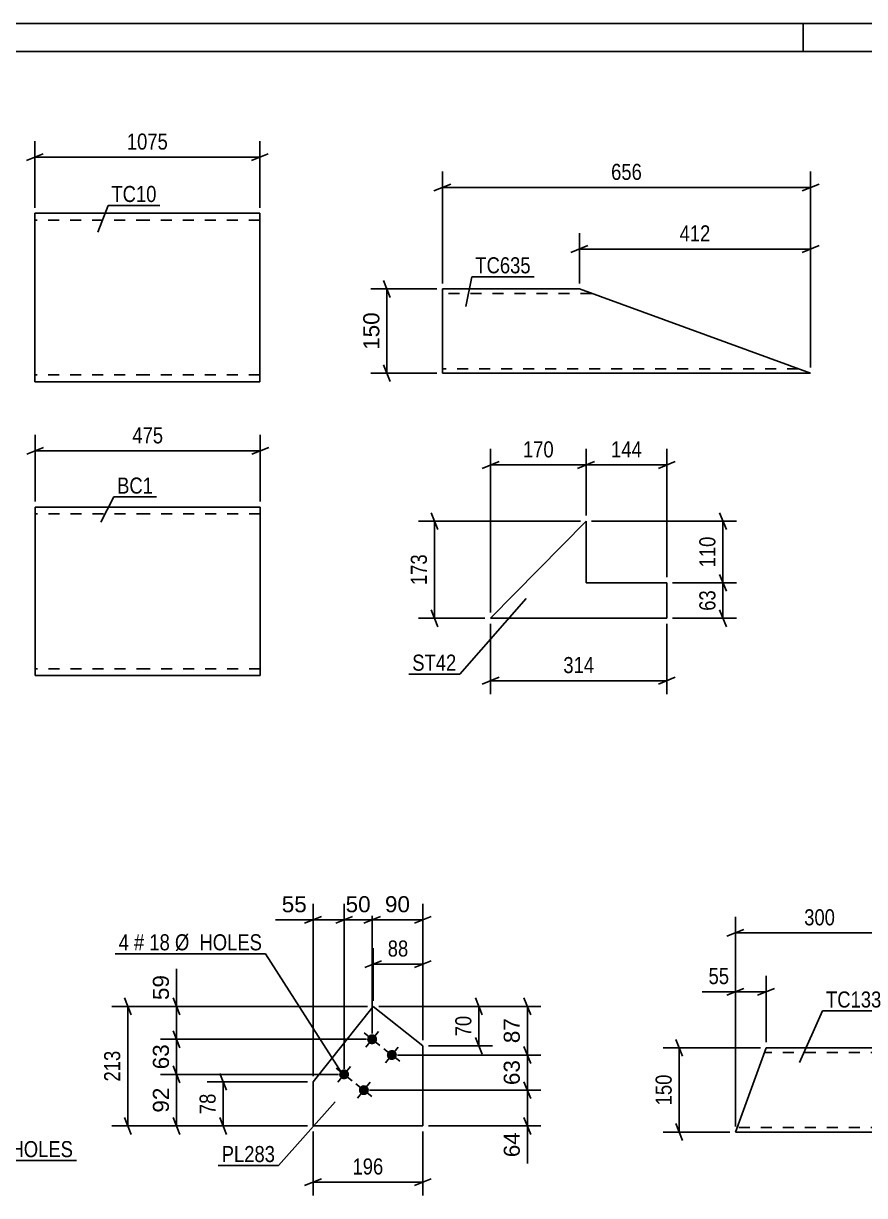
# Model space of a CAD drawing. Header units: millimetres. Extents: x 0 to 594, y 0 to 420.
# Drawn here: x 245.1 to 394.9, y 211.2 to 420 of the extents above; entities that cross this region are included whole.
import ezdxf

# ---------------------------------------------------------------- set-up
doc = ezdxf.new("R2010")
doc.units = ezdxf.units.MM
doc.linetypes.add('DXK_LINE_DOT2', pattern=[3.9198, 1.9599, -1.9599])
doc.styles.add('Arial', font='ARIAL.TTF', dxfattribs={"height": 0.2})
doc.styles.add('Arial Narrow', font='ARIALN.TTF', dxfattribs={"height": 0.2})

# ---------------------------------------------------------------- blocks, each defined once
blk = doc.blocks.new('Unknown-284856564-1134')
at = {"color": 5, "linetype": 'Continuous'}
for p, q in [((594, 420), (0, 420)), ((384, 415), (384, 420)), ((589, 415), (5, 415))]:
    blk.add_line(p, q, dxfattribs=at)
blk = doc.blocks.new('Part-284856564-6991 - 6990')
at = {"color": 2, "linetype": 'Continuous'}
for p, q in [((267.08, 386.18), (247.08, 386.18)), ((247.08, 358.58), (247.08, 386.18)), ((287.18, 386.18), (267.18, 386.18)), ((287.18, 386.18), (287.18, 356.18)), ((247.08, 358.58), (247.08, 356.18)), ((267.08, 356.18), (247.08, 356.18)), ((287.18, 356.18), (267.18, 356.18))]:
    blk.add_line(p, q, dxfattribs=at)
at = {"color": 7, "linetype": 'DXK_LINE_DOT2'}
for p, q in [((267.08, 384.98), (247.08, 384.98)), ((287.18, 384.98), (267.18, 384.98)), ((247.08, 356.37), (247.08, 358.58)), ((247.08, 357.38), (247.08, 357.48)), ((267.08, 357.38), (247.08, 357.38)), ((287.18, 357.38), (267.18, 357.38)), ((287.18, 357.38), (287.18, 357.48))]:
    blk.add_line(p, q, dxfattribs=at)
blk = doc.blocks.new('Part-284856564-6999 - 6998')
at = {"color": 2, "linetype": 'Continuous'}
for p, q in [((267.15, 333.85), (247.15, 333.85)), ((247.15, 306.25), (247.15, 333.85)), ((287.25, 333.85), (267.25, 333.85)), ((287.25, 333.85), (287.25, 303.85)), ((247.15, 306.25), (247.15, 303.85)), ((267.15, 303.85), (247.15, 303.85)), ((287.25, 303.85), (267.25, 303.85))]:
    blk.add_line(p, q, dxfattribs=at)
at = {"color": 7, "linetype": 'DXK_LINE_DOT2'}
for p, q in [((267.15, 332.65), (247.15, 332.65)), ((287.25, 332.65), (267.25, 332.65)), ((247.15, 304.03), (247.15, 306.25)), ((247.15, 305.05), (247.15, 305.14)), ((267.15, 305.05), (247.15, 305.05)), ((287.25, 305.05), (267.25, 305.05)), ((287.25, 305.05), (287.25, 305.14))]:
    blk.add_line(p, q, dxfattribs=at)
blk = doc.blocks.new('Part-284856564-7007 - 7006')
at = {"color": 2, "linetype": 'Continuous'}
for p, q in [((371.9, 222.53), (377.36, 237.53)), ((377.36, 237.53), (401.9, 237.53)), ((401.9, 237.53), (401.9, 237.41)), ((401.9, 237.41), (401.9, 222.53)), ((401.9, 222.53), (371.9, 222.53))]:
    blk.add_line(p, q, dxfattribs=at)
at = {"color": 7, "linetype": 'DXK_LINE_DOT2'}
for p, q in [((401.9, 236.73), (377.07, 236.73)), ((372.19, 223.33), (372.21, 223.39)), ((401.9, 223.33), (372.19, 223.33)), ((401.9, 223.33), (401.9, 223.39))]:
    blk.add_line(p, q, dxfattribs=at)
blk = doc.blocks.new('Part-284856564-7157 - 7156')
at = {"color": 2, "linetype": 'Continuous'}
for p, q in [((319.69, 359.3), (319.69, 372.7)), ((319.69, 372.7), (344.1, 372.7)), ((385.31, 357.7), (344.1, 372.7)), ((319.69, 359.3), (319.69, 357.7)), ((319.69, 357.7), (385.31, 357.7))]:
    blk.add_line(p, q, dxfattribs=at)
at = {"color": 7, "linetype": 'DXK_LINE_DOT2'}
for p, q in [((346.29, 371.9), (319.69, 371.9)), ((319.69, 357.82), (319.69, 359.3)), ((319.69, 358.5), (319.69, 358.56)), ((383.11, 358.5), (319.69, 358.5))]:
    blk.add_line(p, q, dxfattribs=at)
blk = doc.blocks.new('Part-284856564-7194 - 7193')
at = {"color": 2, "linetype": 'Continuous'}
for p, q in [((328.29, 314.05), (345.29, 331.35)), ((345.29, 331.35), (345.29, 320.36)), ((345.29, 320.36), (359.69, 320.36)), ((359.69, 314.05), (359.69, 320.36)), ((359.69, 314.05), (328.29, 314.05))]:
    blk.add_line(p, q, dxfattribs=at)
blk = doc.blocks.new('Part-284856564-7242 - 7241')
at = {"color": 2, "linetype": 'Continuous'}
for p, q in [((296.65, 231.47), (307.37, 244.92)), ((307.37, 244.92), (316.21, 237.89)), ((316.21, 237.89), (316.21, 223.62)), ((296.65, 223.62), (296.65, 231.47)), ((316.21, 223.62), (296.65, 223.62))]:
    blk.add_line(p, q, dxfattribs=at)
blk = doc.blocks.new('Bolt-284856564-7243 - 7241')
at = {"linetype": 'Continuous'}
for points in [[(307.74, 239.76, -1), (306.62, 238.35, -1)], [(311.26, 236.96, -1), (310.13, 235.55, -1)], [(302.75, 233.51, -1), (301.63, 232.1, -1)], [(306.27, 230.7, -1), (305.15, 229.29, -1)]]:
    blk.add_hatch(color=1, dxfattribs=at).paths.add_polyline_path(points)
at = {"color": 1, "linetype": 'Continuous'}
for p, q in [((305.77, 240.18), (308.58, 237.94)), ((306.05, 237.65), (308.3, 240.47)), ((309.29, 237.38), (312.1, 235.13)), ((309.57, 234.85), (311.82, 237.66)), ((300.78, 233.93), (303.6, 231.68)), ((301.07, 231.4), (303.31, 234.21)), ((304.3, 231.12), (307.12, 228.88)), ((304.59, 228.59), (306.83, 231.41))]:
    blk.add_line(p, q, dxfattribs=at)
blk = doc.blocks.new('StraightDimension-284856564-7280 - 6990')
at = {"color": 7, "linetype": 'Continuous'}
for p, q in [((247.08, 387.18), (247.08, 399.03)), ((287.18, 387.18), (287.18, 399.03)), ((248.58, 396.78), (245.58, 395.58)), ((285.68, 395.58), (288.68, 396.78)), ((247.08, 396.18), (287.18, 396.18))]:
    blk.add_line(p, q, dxfattribs=at)
at = {"color": 0}
blk.add_wipeout([(271.39, 396.93), (271.39, 401.13), (262.88, 401.13), (262.88, 396.93)], dxfattribs=at)
at = {"color": 3, "style": 'Arial Narrow'}
blk.add_text('1075', height=2.863, dxfattribs=at).set_placement((263.48, 397.53))
blk = doc.blocks.new('StraightDimension-284856564-7284 - 6998')
at = {"color": 7, "linetype": 'Continuous'}
for p, q in [((247.15, 334.85), (247.15, 346.7)), ((287.25, 334.85), (287.25, 346.7)), ((248.65, 344.45), (245.65, 343.25)), ((247.15, 343.85), (287.25, 343.85)), ((285.75, 343.25), (288.75, 344.45))]:
    blk.add_line(p, q, dxfattribs=at)
at = {"color": 0}
blk.add_wipeout([(270.55, 344.6), (270.55, 348.8), (263.86, 348.8), (263.86, 344.6)], dxfattribs=at)
at = {"color": 3, "style": 'Arial Narrow'}
blk.add_text('475', height=2.863, dxfattribs=at).set_placement((264.46, 345.2))
blk = doc.blocks.new('StraightDimension-284856564-7288 - 7006')
at = {"color": 7, "linetype": 'Continuous'}
for p, q in [((371.9, 223.53), (371.9, 250.38)), ((377.36, 238.53), (377.36, 250.38)), ((370.4, 246.93), (373.4, 248.13)), ((371.9, 247.53), (377.36, 247.53)), ((378.86, 248.13), (375.86, 246.93))]:
    blk.add_line(p, q, dxfattribs=at)
at = {"color": 0}
blk.add_wipeout([(371.37, 248.28), (371.37, 252.48), (366.52, 252.48), (366.52, 248.28)], dxfattribs=at)
at = {"color": 7, "linetype": 'Continuous'}
blk.add_line((371.9, 247.53), (365.99, 247.53), dxfattribs=at)
blk.add_line((371.9, 247.53), (365.99, 247.53), dxfattribs=at)
at = {"color": 3, "style": 'Arial Narrow'}
blk.add_text('55', height=2.863, dxfattribs=at).set_placement((367.12, 248.88))
blk = doc.blocks.new('StraightDimension-284856564-7292 - 7006')
at = {"color": 7, "linetype": 'Continuous'}
for p, q in [((362.5, 236.03), (361.3, 239.03)), ((376.36, 237.53), (359.05, 237.53)), ((361.9, 222.53), (361.9, 237.53)), ((361.3, 224.03), (362.5, 221.03)), ((370.9, 222.53), (359.05, 222.53))]:
    blk.add_line(p, q, dxfattribs=at)
at = {"color": 0}
blk.add_wipeout([(361.15, 233.37), (356.95, 233.37), (356.95, 226.69), (361.15, 226.69)], dxfattribs=at)
at = {"color": 3, "style": 'Arial Narrow'}
blk.add_text('150', height=2.863, rotation=90.0002, dxfattribs=at).set_placement((360.55, 227.29))
blk = doc.blocks.new('StraightDimension-284856564-7298 - 7006')
at = {"color": 7, "linetype": 'Continuous'}
for p, q in [((371.9, 223.53), (371.9, 260.85)), ((401.9, 238.41), (401.9, 260.85)), ((373.4, 258.6), (370.4, 257.4)), ((371.9, 258), (401.9, 258)), ((400.4, 257.4), (403.4, 258.6))]:
    blk.add_line(p, q, dxfattribs=at)
at = {"color": 0}
blk.add_wipeout([(390.24, 258.75), (390.24, 262.95), (383.56, 262.95), (383.56, 258.75)], dxfattribs=at)
at = {"color": 3, "style": 'Arial Narrow'}
blk.add_text('300', height=2.863, dxfattribs=at).set_placement((384.16, 259.35))
blk = doc.blocks.new('StraightDimension-284856564-10177 - 7156')
at = {"color": 7, "linetype": 'Continuous'}
for p, q in [((310.42, 371.2), (309.22, 374.2)), ((318.69, 372.7), (306.97, 372.7)), ((309.82, 357.7), (309.82, 372.7)), ((309.22, 359.2), (310.42, 356.2)), ((318.69, 357.7), (306.97, 357.7))]:
    blk.add_line(p, q, dxfattribs=at)
at = {"color": 0}
blk.add_wipeout([(309.07, 369.13), (304.87, 369.13), (304.87, 361.26), (309.07, 361.26)], dxfattribs=at)
at = {"color": 3, "style": 'Arial'}
blk.add_text('150', height=2.865, rotation=90.0002, dxfattribs=at).set_placement((308.47, 361.86))
blk = doc.blocks.new('StraightDimension-284856564-7606 - 7156')
at = {"color": 7, "linetype": 'Continuous'}
for p, q in [((344.1, 373.7), (344.1, 382.67)), ((385.31, 358.7), (385.31, 382.67)), ((345.6, 380.42), (342.6, 379.22)), ((383.81, 379.22), (386.81, 380.42)), ((344.1, 379.82), (385.31, 379.82))]:
    blk.add_line(p, q, dxfattribs=at)
at = {"color": 0}
blk.add_wipeout([(368.04, 380.57), (368.04, 384.77), (361.36, 384.77), (361.36, 380.57)], dxfattribs=at)
at = {"color": 3, "style": 'Arial Narrow'}
blk.add_text('412', height=2.863, dxfattribs=at).set_placement((361.96, 381.17))
blk = doc.blocks.new('StraightDimension-284856564-7620 - 7156')
at = {"color": 7, "linetype": 'Continuous'}
for p, q in [((319.69, 373.7), (319.69, 393.63)), ((385.31, 358.7), (385.31, 393.63)), ((321.19, 391.38), (318.19, 390.18)), ((319.69, 390.78), (385.31, 390.78)), ((383.81, 390.18), (386.81, 391.38))]:
    blk.add_line(p, q, dxfattribs=at)
at = {"color": 0}
blk.add_wipeout([(355.84, 391.53), (355.84, 395.73), (349.16, 395.73), (349.16, 391.53)], dxfattribs=at)
at = {"color": 3, "style": 'Arial Narrow'}
blk.add_text('656', height=2.863, dxfattribs=at).set_placement((349.76, 392.13))
blk = doc.blocks.new('StraightDimension-284856564-7712 - 7193')
at = {"color": 7, "linetype": 'Continuous'}
for p, q in [((328.29, 313.05), (328.29, 300.53)), ((359.69, 313.05), (359.69, 300.53)), ((329.79, 303.53), (326.79, 302.33)), ((328.29, 302.93), (359.69, 302.93)), ((358.19, 302.33), (361.19, 303.53))]:
    blk.add_line(p, q, dxfattribs=at)
at = {"color": 0}
blk.add_wipeout([(347.33, 303.68), (347.33, 307.88), (340.65, 307.88), (340.65, 303.68)], dxfattribs=at)
at = {"color": 3, "style": 'Arial Narrow'}
blk.add_text('314', height=2.863, dxfattribs=at).set_placement((341.25, 304.28))
blk = doc.blocks.new('StraightDimension-284856564-7696 - 7193')
at = {"color": 7, "linetype": 'Continuous'}
for p, q in [((318.89, 329.85), (317.69, 332.85)), ((344.29, 331.35), (315.44, 331.35)), ((318.29, 314.05), (318.29, 331.35)), ((317.69, 315.55), (318.89, 312.55)), ((327.29, 314.05), (315.44, 314.05))]:
    blk.add_line(p, q, dxfattribs=at)
at = {"color": 0}
blk.add_wipeout([(317.54, 326.05), (313.34, 326.05), (313.34, 319.36), (317.54, 319.36)], dxfattribs=at)
at = {"color": 3, "style": 'Arial Narrow'}
blk.add_text('173', height=2.863, rotation=90.0002, dxfattribs=at).set_placement((316.94, 319.96))
blk = doc.blocks.new('StraightDimension-284856564-7706 - 7193')
at = {"color": 7, "linetype": 'Continuous'}
for p, q in [((345.29, 332.35), (345.29, 344.2)), ((359.69, 321.36), (359.69, 344.2)), ((346.79, 341.95), (343.79, 340.75)), ((345.29, 341.35), (359.69, 341.35)), ((358.19, 340.75), (361.19, 341.95))]:
    blk.add_line(p, q, dxfattribs=at)
at = {"color": 0}
blk.add_wipeout([(355.83, 342.1), (355.83, 346.3), (349.15, 346.3), (349.15, 342.1)], dxfattribs=at)
at = {"color": 3, "style": 'Arial Narrow'}
blk.add_text('144', height=2.863, dxfattribs=at).set_placement((349.75, 342.7))
blk = doc.blocks.new('StraightDimension-284856564-7690 - 7193')
at = {"color": 7, "linetype": 'Continuous'}
for p, q in [((369.09, 332.85), (370.29, 329.85)), ((346.29, 331.35), (372.09, 331.35)), ((369.69, 320.36), (369.69, 331.35)), ((370.29, 318.86), (369.09, 321.86)), ((360.69, 320.36), (372.09, 320.36))]:
    blk.add_line(p, q, dxfattribs=at)
at = {"color": 0}
blk.add_wipeout([(368.94, 329.2), (364.74, 329.2), (364.74, 322.51), (368.94, 322.51)], dxfattribs=at)
at = {"color": 3, "style": 'Arial Narrow'}
blk.add_text('110', height=2.863, rotation=90.0002, dxfattribs=at).set_placement((368.34, 323.11))
blk = doc.blocks.new('StraightDimension-284856564-7707 - 7193')
at = {"color": 7, "linetype": 'Continuous'}
for p, q in [((328.29, 315.05), (328.29, 344.2)), ((345.29, 332.35), (345.29, 344.2)), ((329.79, 341.95), (326.79, 340.75)), ((328.29, 341.35), (345.29, 341.35)), ((343.79, 340.75), (346.79, 341.95))]:
    blk.add_line(p, q, dxfattribs=at)
at = {"color": 0}
blk.add_wipeout([(340.13, 342.1), (340.13, 346.3), (333.45, 346.3), (333.45, 342.1)], dxfattribs=at)
at = {"color": 3, "style": 'Arial Narrow'}
blk.add_text('170', height=2.863, dxfattribs=at).set_placement((334.05, 342.7))
blk = doc.blocks.new('StraightDimension-284856564-7691 - 7193')
at = {"color": 7, "linetype": 'Continuous'}
for p, q in [((369.09, 321.86), (370.29, 318.86)), ((360.69, 320.36), (372.09, 320.36)), ((369.69, 314.05), (369.69, 320.36)), ((370.29, 312.55), (369.09, 315.55)), ((360.69, 314.05), (372.09, 314.05))]:
    blk.add_line(p, q, dxfattribs=at)
at = {"color": 0}
blk.add_wipeout([(368.94, 319.63), (364.74, 319.63), (364.74, 314.78), (368.94, 314.78)], dxfattribs=at)
at = {"color": 3, "style": 'Arial Narrow'}
blk.add_text('63', height=2.863, rotation=90.0002, dxfattribs=at).set_placement((368.34, 315.38))
blk = doc.blocks.new('StraightDimension-284856564-10516 - 7241')
at = {"color": 7, "linetype": 'Continuous'}
for p, q in [((271.73, 234.3), (272.93, 231.3)), ((301.19, 232.8), (269.48, 232.8)), ((272.33, 223.62), (272.33, 232.8)), ((295.65, 223.62), (269.48, 223.62)), ((272.93, 222.12), (271.73, 225.12))]:
    blk.add_line(p, q, dxfattribs=at)
at = {"color": 0}
blk.add_wipeout([(271.58, 231.04), (267.38, 231.04), (267.38, 225.39), (271.58, 225.39)], dxfattribs=at)
at = {"color": 3, "style": 'Arial'}
blk.add_text('92', height=2.865, rotation=90.0002, dxfattribs=at).set_placement((270.98, 225.99))
blk = doc.blocks.new('StraightDimension-284856564-7868 - 7241')
at = {"color": 7, "linetype": 'Continuous'}
for p, q in [((307.37, 245.92), (307.37, 255.29)), ((316.21, 238.89), (316.21, 255.29)), ((305.87, 251.84), (308.87, 253.04)), ((317.71, 253.04), (314.71, 251.84)), ((307.37, 252.44), (316.21, 252.44))]:
    blk.add_line(p, q, dxfattribs=at)
at = {"color": 0}
blk.add_wipeout([(314.22, 253.19), (314.22, 257.39), (309.36, 257.39), (309.36, 253.19)], dxfattribs=at)
at = {"color": 3, "style": 'Arial Narrow'}
blk.add_text('88', height=2.863, dxfattribs=at).set_placement((309.96, 253.79))
blk = doc.blocks.new('StraightDimension-284856564-7882 - 7241')
at = {"color": 7, "linetype": 'Continuous'}
for p, q in [((280.05, 232.97), (281.25, 229.97)), ((295.65, 231.47), (277.8, 231.47)), ((280.65, 223.62), (280.65, 231.47)), ((295.65, 223.62), (277.8, 223.62)), ((281.25, 222.12), (280.05, 225.12))]:
    blk.add_line(p, q, dxfattribs=at)
at = {"color": 0}
blk.add_wipeout([(279.9, 229.97), (275.7, 229.97), (275.7, 225.12), (279.9, 225.12)], dxfattribs=at)
at = {"color": 3, "style": 'Arial Narrow'}
blk.add_text('78', height=2.863, rotation=90.0002, dxfattribs=at).set_placement((279.3, 225.72))
blk = doc.blocks.new('StraightDimension-284856564-7874 - 7241')
at = {"color": 7, "linetype": 'Continuous'}
for p, q in [((296.65, 222.62), (296.65, 211.22)), ((316.21, 222.62), (316.21, 211.22)), ((298.15, 214.22), (295.15, 213.02)), ((296.65, 213.62), (316.21, 213.62)), ((314.71, 213.02), (317.71, 214.22))]:
    blk.add_line(p, q, dxfattribs=at)
at = {"color": 0}
blk.add_wipeout([(309.77, 214.37), (309.77, 218.57), (303.09, 218.57), (303.09, 214.37)], dxfattribs=at)
at = {"color": 3, "style": 'Arial Narrow'}
blk.add_text('196', height=2.863, dxfattribs=at).set_placement((303.69, 214.97))
blk = doc.blocks.new('StraightDimension-284856564-7878 - 7241')
at = {"color": 7, "linetype": 'Continuous'}
for p, q in [((325.61, 246.42), (326.81, 243.42)), ((308.37, 244.92), (328.61, 244.92)), ((326.21, 237.89), (326.21, 244.92)), ((326.81, 236.39), (325.61, 239.39)), ((317.21, 237.89), (328.61, 237.89))]:
    blk.add_line(p, q, dxfattribs=at)
at = {"color": 0}
blk.add_wipeout([(325.46, 243.83), (321.26, 243.83), (321.26, 238.98), (325.46, 238.98)], dxfattribs=at)
at = {"color": 3, "style": 'Arial Narrow'}
blk.add_text('70', height=2.863, rotation=90.0002, dxfattribs=at).set_placement((324.86, 239.58))
blk = doc.blocks.new('StraightDimension-284856564-7928 - 7241')
at = {"color": 7, "linetype": 'Continuous'}
for p, q in [((264.25, 243.42), (263.05, 246.42)), ((306.37, 244.92), (260.8, 244.92)), ((263.65, 223.62), (263.65, 244.92)), ((295.65, 223.62), (260.8, 223.62)), ((263.05, 225.12), (264.25, 222.12))]:
    blk.add_line(p, q, dxfattribs=at)
at = {"color": 0}
blk.add_wipeout([(262.9, 237.61), (258.7, 237.61), (258.7, 230.93), (262.9, 230.93)], dxfattribs=at)
at = {"color": 3, "style": 'Arial Narrow'}
blk.add_text('213', height=2.863, rotation=90.0002, dxfattribs=at).set_placement((262.3, 231.53))
blk = doc.blocks.new('StraightDimension-284856564-10483 - 7241')
at = {"color": 7, "linetype": 'Continuous'}
for p, q in [((307.18, 240.06), (307.18, 263.18)), ((316.21, 238.89), (316.21, 263.18)), ((305.68, 259.73), (308.68, 260.93)), ((307.18, 260.33), (316.21, 260.33)), ((317.71, 260.93), (314.71, 259.73))]:
    blk.add_line(p, q, dxfattribs=at)
at = {"color": 0}
blk.add_wipeout([(314.52, 261.08), (314.52, 265.28), (308.87, 265.28), (308.87, 261.08)], dxfattribs=at)
at = {"color": 3, "style": 'Arial'}
blk.add_text('90', height=2.865, dxfattribs=at).set_placement((309.47, 261.68))
blk = doc.blocks.new('StraightDimension-284856564-10484 - 7241')
at = {"color": 7, "linetype": 'Continuous'}
for p, q in [((302.19, 233.8), (302.19, 263.18)), ((307.18, 240.06), (307.18, 263.18)), ((300.69, 259.73), (303.69, 260.93)), ((302.19, 260.33), (307.18, 260.33)), ((308.68, 260.93), (305.68, 259.73))]:
    blk.add_line(p, q, dxfattribs=at)
at = {"color": 0}
blk.add_wipeout([(307.51, 261.08), (307.51, 265.28), (301.86, 265.28), (301.86, 261.08)], dxfattribs=at)
at = {"color": 3, "style": 'Arial'}
blk.add_text('50', height=2.865, dxfattribs=at).set_placement((302.46, 261.68))
blk = doc.blocks.new('StraightDimension-284856564-10485 - 7241')
at = {"color": 7, "linetype": 'Continuous'}
for p, q in [((296.65, 232.47), (296.65, 263.18)), ((302.19, 233.8), (302.19, 263.18)), ((295.15, 259.73), (298.15, 260.93)), ((296.65, 260.33), (302.19, 260.33)), ((303.69, 260.93), (300.69, 259.73))]:
    blk.add_line(p, q, dxfattribs=at)
at = {"color": 0}
blk.add_wipeout([(296.12, 261.08), (296.12, 265.28), (290.48, 265.28), (290.48, 261.08)], dxfattribs=at)
at = {"color": 7, "linetype": 'Continuous'}
blk.add_line((296.65, 260.33), (289.95, 260.33), dxfattribs=at)
blk.add_line((296.65, 260.33), (289.95, 260.33), dxfattribs=at)
at = {"color": 3, "style": 'Arial'}
blk.add_text('55', height=2.865, dxfattribs=at).set_placement((291.08, 261.68))
blk = doc.blocks.new('StraightDimension-284856564-10514 - 7241')
at = {"color": 7, "linetype": 'Continuous'}
for p, q in [((271.73, 246.42), (272.93, 243.42)), ((306.37, 244.92), (269.48, 244.92)), ((272.33, 239.06), (272.33, 244.92)), ((272.93, 237.56), (271.73, 240.56)), ((306.18, 239.06), (269.48, 239.06))]:
    blk.add_line(p, q, dxfattribs=at)
at = {"color": 0}
blk.add_wipeout([(271.58, 251.09), (267.38, 251.09), (267.38, 245.44), (271.58, 245.44)], dxfattribs=at)
at = {"color": 7, "linetype": 'Continuous'}
blk.add_line((272.33, 244.92), (272.33, 251.61), dxfattribs=at)
blk.add_line((272.33, 244.92), (272.33, 251.61), dxfattribs=at)
at = {"color": 3, "style": 'Arial'}
blk.add_text('59', height=2.865, rotation=90.0002, dxfattribs=at).set_placement((270.98, 246.04))
blk = doc.blocks.new('StraightDimension-284856564-10515 - 7241')
at = {"color": 7, "linetype": 'Continuous'}
for p, q in [((271.73, 240.56), (272.93, 237.56)), ((306.18, 239.06), (269.48, 239.06)), ((272.33, 232.8), (272.33, 239.06)), ((272.93, 231.3), (271.73, 234.3)), ((301.19, 232.8), (269.48, 232.8))]:
    blk.add_line(p, q, dxfattribs=at)
at = {"color": 0}
blk.add_wipeout([(271.58, 238.75), (267.38, 238.75), (267.38, 233.11), (271.58, 233.11)], dxfattribs=at)
at = {"color": 3, "style": 'Arial'}
blk.add_text('63', height=2.865, rotation=90.0002, dxfattribs=at).set_placement((270.98, 233.71))
blk = doc.blocks.new('StraightDimension-284856564-10539 - 7241')
at = {"color": 7, "linetype": 'Continuous'}
for p, q in [((334.24, 246.42), (335.44, 243.42)), ((308.37, 244.92), (337.24, 244.92)), ((334.84, 236.25), (334.84, 244.92)), ((311.7, 236.25), (337.24, 236.25)), ((335.44, 234.75), (334.24, 237.75))]:
    blk.add_line(p, q, dxfattribs=at)
at = {"color": 0}
blk.add_wipeout([(334.09, 243.41), (329.89, 243.41), (329.89, 237.76), (334.09, 237.76)], dxfattribs=at)
at = {"color": 3, "style": 'Arial'}
blk.add_text('87', height=2.865, rotation=90.0002, dxfattribs=at).set_placement((333.49, 238.36))
blk = doc.blocks.new('StraightDimension-284856564-10540 - 7241')
at = {"color": 7, "linetype": 'Continuous'}
for p, q in [((311.7, 236.25), (337.24, 236.25)), ((334.24, 237.75), (335.44, 234.75)), ((334.84, 230), (334.84, 236.25)), ((306.71, 230), (337.24, 230)), ((335.44, 228.5), (334.24, 231.5))]:
    blk.add_line(p, q, dxfattribs=at)
at = {"color": 0}
blk.add_wipeout([(334.09, 235.95), (329.89, 235.95), (329.89, 230.3), (334.09, 230.3)], dxfattribs=at)
at = {"color": 3, "style": 'Arial'}
blk.add_text('63', height=2.865, rotation=90.0002, dxfattribs=at).set_placement((333.49, 230.9))
blk = doc.blocks.new('StraightDimension-284856564-10541 - 7241')
at = {"color": 7, "linetype": 'Continuous'}
for p, q in [((306.71, 230), (337.24, 230)), ((334.24, 231.5), (335.44, 228.5)), ((334.84, 223.62), (334.84, 230)), ((317.21, 223.62), (337.24, 223.62)), ((335.44, 222.12), (334.24, 225.12))]:
    blk.add_line(p, q, dxfattribs=at)
at = {"color": 0}
blk.add_wipeout([(334.09, 223.09), (329.89, 223.09), (329.89, 217.45), (334.09, 217.45)], dxfattribs=at)
at = {"color": 7, "linetype": 'Continuous'}
blk.add_line((334.84, 223.62), (334.84, 216.92), dxfattribs=at)
blk.add_line((334.84, 223.62), (334.84, 216.92), dxfattribs=at)
at = {"color": 3, "style": 'Arial'}
blk.add_text('64', height=2.865, rotation=90.0002, dxfattribs=at).set_placement((333.49, 218.05))
blk = doc.blocks.new('Mark-284856564-7947 - 6990')
at = {"color": 0}
blk.add_wipeout([(268.77, 388.19), (268.77, 391.19), (260.73, 391.19), (260.73, 388.19)], dxfattribs=at)
blk.add_wipeout([(268.77, 388.19), (268.77, 391.19), (260.73, 391.19), (260.73, 388.19)], dxfattribs=at)
at = {"color": 30, "linetype": 'Continuous'}
for p, q in [((258.33, 382.81), (260.13, 387.59)), ((260.13, 387.59), (269.37, 387.59))]:
    blk.add_line(p, q, dxfattribs=at)
at = {"color": 3, "style": 'Arial Narrow'}
blk.add_text('TC10', height=2.863, dxfattribs=at).set_placement((260.73, 388.19))
blk = doc.blocks.new('Mark-284856564-7950 - 6998')
at = {"color": 0}
blk.add_wipeout([(268.14, 336.25), (268.14, 339.25), (261.75, 339.25), (261.75, 336.25)], dxfattribs=at)
blk.add_wipeout([(268.14, 336.25), (268.14, 339.25), (261.75, 339.25), (261.75, 336.25)], dxfattribs=at)
at = {"color": 30, "linetype": 'Continuous'}
for p, q in [((258.86, 331.17), (261.15, 335.65)), ((261.15, 335.65), (268.74, 335.65))]:
    blk.add_line(p, q, dxfattribs=at)
at = {"color": 3, "style": 'Arial Narrow'}
blk.add_text('BC1', height=2.863, dxfattribs=at).set_placement((261.75, 336.25))
blk = doc.blocks.new('Mark-284856564-7953 - 7006')
at = {"color": 0}
blk.add_wipeout([(397.92, 244.71), (397.92, 247.71), (388.05, 247.71), (388.05, 244.71)], dxfattribs=at)
blk.add_wipeout([(397.92, 244.71), (397.92, 247.71), (388.05, 247.71), (388.05, 244.71)], dxfattribs=at)
at = {"color": 30, "linetype": 'Continuous'}
for p, q in [((383.31, 234.91), (387.45, 244.11)), ((387.45, 244.11), (398.52, 244.11))]:
    blk.add_line(p, q, dxfattribs=at)
at = {"color": 3, "style": 'Arial Narrow'}
blk.add_text('TC133', height=2.863, dxfattribs=at).set_placement((388.05, 244.71))
blk = doc.blocks.new('Mark-284856564-7999 - 7156')
at = {"color": 0}
blk.add_wipeout([(335.44, 375.49), (335.44, 378.49), (325.57, 378.49), (325.57, 375.49)], dxfattribs=at)
blk.add_wipeout([(335.44, 375.49), (335.44, 378.49), (325.57, 378.49), (325.57, 375.49)], dxfattribs=at)
at = {"color": 30, "linetype": 'Continuous'}
for p, q in [((323.9, 369.6), (324.97, 374.89)), ((324.97, 374.89), (336.04, 374.89))]:
    blk.add_line(p, q, dxfattribs=at)
at = {"color": 3, "style": 'Arial Narrow'}
blk.add_text('TC635', height=2.863, dxfattribs=at).set_placement((325.57, 375.49))
blk = doc.blocks.new('Mark-284856564-8016 - 7193')
at = {"color": 0}
blk.add_wipeout([(322.18, 304.71), (322.18, 307.71), (314.33, 307.71), (314.33, 304.71)], dxfattribs=at)
blk.add_wipeout([(322.18, 304.71), (322.18, 307.71), (314.33, 307.71), (314.33, 304.71)], dxfattribs=at)
at = {"color": 30, "linetype": 'Continuous'}
for p in [(334.6, 317.54), (313.73, 304.11)]:
    blk.add_line(p, (322.78, 304.11), dxfattribs=at)
at = {"color": 3, "style": 'Arial Narrow'}
blk.add_text('ST42', height=2.863, dxfattribs=at).set_placement((314.33, 304.71))
blk = doc.blocks.new('Mark-284856564-8035 - 7233')
at = {"color": 0}
blk.add_wipeout([(230.2, 218.06), (230.2, 221.06), (228.37, 221.06), (228.37, 218.06)], dxfattribs=at)
blk.add_wipeout([(230.2, 218.06), (230.2, 221.06), (228.37, 221.06), (228.37, 218.06)], dxfattribs=at)
at = {"color": 7, "linetype": 'Continuous'}
blk.add_line((210.14, 238.06), (227.77, 217.46), dxfattribs=at)
at = {"color": 0}
blk.add_wipeout([(232.92, 218.06), (232.92, 221.06), (231.1, 221.06), (231.1, 218.06)], dxfattribs=at)
blk.add_wipeout([(232.92, 218.06), (232.92, 221.06), (231.1, 221.06), (231.1, 218.06)], dxfattribs=at)
at = {"color": 3, "style": 'Arial Narrow'}
blk.add_text('4', height=2.86, dxfattribs=at).set_placement((228.37, 218.06))
at = {"color": 0}
blk.add_wipeout([(237.48, 218.06), (237.48, 221.06), (233.82, 221.06), (233.82, 218.06)], dxfattribs=at)
blk.add_wipeout([(237.48, 218.06), (237.48, 221.06), (233.82, 221.06), (233.82, 218.06)], dxfattribs=at)
at = {"color": 3, "style": 'Arial Narrow'}
for s, height, p in [('#', 2.86, (231.1, 218.06)), ('18', 2.863, (233.82, 218.06))]:
    blk.add_text(s, height=height, dxfattribs=at).set_placement(p)
at = {"color": 0}
blk.add_wipeout([(253.91, 218.06), (253.91, 221.06), (238.38, 221.06), (238.38, 218.06)], dxfattribs=at)
blk.add_wipeout([(253.91, 218.06), (253.91, 221.06), (238.38, 221.06), (238.38, 218.06)], dxfattribs=at)
at = {"color": 7, "linetype": 'Continuous'}
blk.add_line((227.77, 217.46), (254.51, 217.46), dxfattribs=at)
at = {"color": 3, "style": 'Arial Narrow'}
blk.add_text('Ø  HOLES', height=2.863, dxfattribs=at).set_placement((238.38, 218.06))
blk = doc.blocks.new('Mark-284856564-8039 - 7241')
at = {"color": 0}
blk.add_wipeout([(263.86, 254.9), (263.86, 257.9), (262.03, 257.9), (262.03, 254.9)], dxfattribs=at)
blk.add_wipeout([(263.86, 254.9), (263.86, 257.9), (262.03, 257.9), (262.03, 254.9)], dxfattribs=at)
blk.add_wipeout([(266.59, 254.9), (266.59, 257.9), (264.76, 257.9), (264.76, 254.9)], dxfattribs=at)
blk.add_wipeout([(266.59, 254.9), (266.59, 257.9), (264.76, 257.9), (264.76, 254.9)], dxfattribs=at)
at = {"color": 3, "style": 'Arial Narrow'}
blk.add_text('4', height=2.86, dxfattribs=at).set_placement((262.03, 254.9))
at = {"color": 0}
blk.add_wipeout([(271.15, 254.9), (271.15, 257.9), (267.49, 257.9), (267.49, 254.9)], dxfattribs=at)
blk.add_wipeout([(271.15, 254.9), (271.15, 257.9), (267.49, 257.9), (267.49, 254.9)], dxfattribs=at)
at = {"color": 3, "style": 'Arial Narrow'}
for s, height, p in [('#', 2.86, (264.76, 254.9)), ('18', 2.863, (267.49, 254.9))]:
    blk.add_text(s, height=height, dxfattribs=at).set_placement(p)
at = {"color": 0}
blk.add_wipeout([(287.57, 254.9), (287.57, 257.9), (272.05, 257.9), (272.05, 254.9)], dxfattribs=at)
blk.add_wipeout([(287.57, 254.9), (287.57, 257.9), (272.05, 257.9), (272.05, 254.9)], dxfattribs=at)
at = {"color": 7, "linetype": 'Continuous'}
for p in [(261.43, 254.3), (301.76, 233.01)]:
    blk.add_line(p, (288.17, 254.3), dxfattribs=at)
at = {"color": 3, "style": 'Arial Narrow'}
blk.add_text('Ø  HOLES', height=2.863, dxfattribs=at).set_placement((272.05, 254.9))
blk = doc.blocks.new('Mark-284856564-8036 - 7241')
at = {"color": 0}
blk.add_wipeout([(289.89, 217.18), (289.89, 220.18), (280.38, 220.18), (280.38, 217.18)], dxfattribs=at)
blk.add_wipeout([(289.89, 217.18), (289.89, 220.18), (280.38, 220.18), (280.38, 217.18)], dxfattribs=at)
at = {"color": 30, "linetype": 'Continuous'}
for p in [(300.59, 227.91), (279.78, 216.58)]:
    blk.add_line(p, (290.49, 216.58), dxfattribs=at)
at = {"color": 3, "style": 'Arial Narrow'}
blk.add_text('PL283', height=2.863, dxfattribs=at).set_placement((280.38, 217.18))

msp = doc.modelspace()

# ---------------------------------------------------------------- block references
for name in ['Unknown-284856564-1134', 'Part-284856564-6991 - 6990', 'Part-284856564-7157 - 7156', 'Part-284856564-6999 - 6998', 'Part-284856564-7194 - 7193', 'Part-284856564-7242 - 7241', 'Bolt-284856564-7243 - 7241', 'Part-284856564-7007 - 7006']:
    msp.add_blockref(name, (0, 0))

# ---------------------------------------------------------------- next in the draw order: block references
for name in ['StraightDimension-284856564-7280 - 6990', 'StraightDimension-284856564-7606 - 7156', 'StraightDimension-284856564-10177 - 7156', 'StraightDimension-284856564-7284 - 6998', 'StraightDimension-284856564-7712 - 7193', 'StraightDimension-284856564-7868 - 7241', 'StraightDimension-284856564-7288 - 7006', 'Mark-284856564-8035 - 7233', 'StraightDimension-284856564-10516 - 7241']:
    msp.add_blockref(name, (0, 0))

# ---------------------------------------------------------------- next in the draw order: block references
for name in ['StraightDimension-284856564-7620 - 7156', 'Mark-284856564-7947 - 6990', 'Mark-284856564-7950 - 6998', 'StraightDimension-284856564-7696 - 7193', 'StraightDimension-284856564-7878 - 7241', 'StraightDimension-284856564-7292 - 7006', 'StraightDimension-284856564-7882 - 7241']:
    msp.add_blockref(name, (0, 0))

# ---------------------------------------------------------------- next in the draw order: block references
for name in ['Mark-284856564-7999 - 7156', 'StraightDimension-284856564-7706 - 7193', 'StraightDimension-284856564-7298 - 7006', 'StraightDimension-284856564-7874 - 7241']:
    msp.add_blockref(name, (0, 0))

# ---------------------------------------------------------------- next in the draw order: block references
for name in ['StraightDimension-284856564-7690 - 7193', 'StraightDimension-284856564-7928 - 7241', 'Mark-284856564-7953 - 7006']:
    msp.add_blockref(name, (0, 0))

# ---------------------------------------------------------------- next in the draw order: block references
for name in ['StraightDimension-284856564-7707 - 7193', 'StraightDimension-284856564-7691 - 7193', 'StraightDimension-284856564-10483 - 7241', 'Mark-284856564-8036 - 7241']:
    msp.add_blockref(name, (0, 0))

# ---------------------------------------------------------------- next in the draw order: block references
for name in ['Mark-284856564-8016 - 7193', 'StraightDimension-284856564-10484 - 7241']:
    msp.add_blockref(name, (0, 0))

# ---------------------------------------------------------------- next in the draw order: block references
for name in ['StraightDimension-284856564-10485 - 7241', 'StraightDimension-284856564-10539 - 7241']:
    msp.add_blockref(name, (0, 0))

# ---------------------------------------------------------------- next in the draw order: block references
msp.add_blockref('StraightDimension-284856564-10514 - 7241', (0, 0))

# ---------------------------------------------------------------- next in the draw order: block references
msp.add_blockref('StraightDimension-284856564-10515 - 7241', (0, 0))

# ---------------------------------------------------------------- next in the draw order: block references
for name in ['Mark-284856564-8039 - 7241', 'StraightDimension-284856564-10540 - 7241']:
    msp.add_blockref(name, (0, 0))

# ---------------------------------------------------------------- next in the draw order: block references
msp.add_blockref('StraightDimension-284856564-10541 - 7241', (0, 0))

doc.saveas('drawing.dxf')
